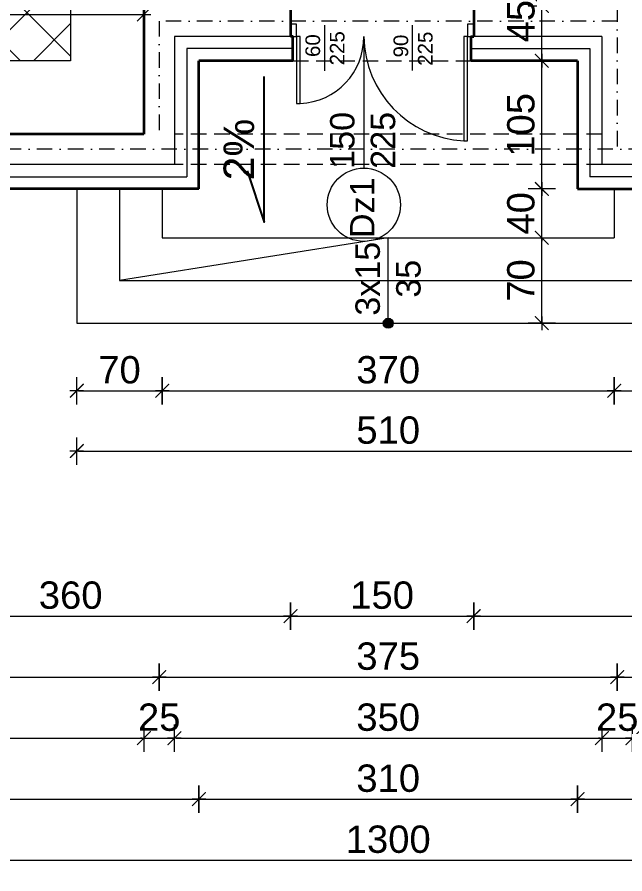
# Model space of a CAD drawing. Header units: millimetres. Extents: x -2481 to 45049, y -11067 to 11055.
# Drawn here: x -1532 to -1034, y 2993 to 3695 of the extents above; entities that cross this region are included whole.
import ezdxf

# ---------------------------------------------------------------- set-up
doc = ezdxf.new("R2010")
doc.units = ezdxf.units.MM
doc.linetypes.add('DASHDOT', pattern=[25.4, 12.7, -6.35, 0, -6.35])
doc.linetypes.add('DASHED', pattern=[19.05, 12.7, -6.35])
for name, color, linetype, lineweight in [('A-meble', 254, 'Continuous', 5), ('A-murowane', 3, 'Continuous', 35), ('A-osie', 7, 'DASHDOT', 5), ('A-pod', 6, 'DASHED', 15), ('A-schody', 2, 'Continuous', 5), ('A-stolarka', 1, 'Continuous', 5), ('A-w.ocieplenie', 4, 'BATTING', 5), ('A-wykończenie', 4, 'Continuous', 5), ('A17_OPIS_WARSTW', 22, 'Continuous', 9), ('B-opis', 7, 'Continuous', 0)]:
    doc.layers.add(name, color=color, linetype=linetype, lineweight=lineweight)
doc.styles.get("Standard").update_dxf_attribs({"font": 'arial.ttf'})
doc.linetypes.add('BATTING', pattern='A,0.00254,-2.54,[134,ltypeshp.shx,S=2.54,R=0,X=-2.54,Y=0],-5.08,[134,ltypeshp.shx,S=2.54,R=180,X=2.54,Y=0],-2.54', length=10.16254)
doc.dimstyles.new('PM-100', dxfattribs={"dimscale": 2.8, "dimtxt": 8, "dimasz": 0.5, "dimexe": 0, "dimexo": 0, "dimgap": 2, "dimtad": 1, "dimdec": 1, "dimrnd": 0.1, "dimzin": 13, "dimdsep": 46, "dimtxsty": 'Standard', "dimblk": 'Q', "dimcen": 0, "dimse1": 1, "dimse2": 1, "dimclrd": 256, "dimclre": 251, "dimclrt": 41, "dimadec": 1, "dimazin": 0, "dimtfac": 1, "dimtdec": 1, "dimtix": 1, "dimtmove": 1, "dimatfit": 0, "dimldrblk": 'NONE', "dimfxl": 1, "dimtolj": 1, "dimtzin": 13, "dimlwd": -1, "dimlwe": 0, "dimarcsym": 0})

# ---------------------------------------------------------------- blocks, each defined once
blk = doc.blocks.new('Q')
for p, q in [((0, 8), (0, -8)), ((-4, 0), (4, 0))]:
    blk.add_line(p, q)
at = {"const_width": 0.7}
blk.add_lwpolyline([(4, 4), (-4, -4)], dxfattribs=at)
blk = doc.blocks.new('*D75')
at = {"layer": 'A17_OPIS_WARSTW', "transparency": 16777216}
blk.add_line((-1666.45, 3203.97), (-1309.25, 3203.97), dxfattribs=at)
at = {"layer": 'Defpoints', "color": 0, "transparency": 16777216}
for p in [(-1307.85, 3691.47), (-1667.85, 3586.47), (-1307.85, 3203.97)]:
    blk.add_point(p, dxfattribs=at)
at = {"layer": 'A17_OPIS_WARSTW', "transparency": 16777216, "xscale": 1.4, "yscale": 1.4, "zscale": 1.4, "rotation": 180}
blk.add_blockref('Q', (-1667.85, 3203.97), dxfattribs=at)
at = {"layer": 'A17_OPIS_WARSTW', "transparency": 16777216, "xscale": 1.4, "yscale": 1.4, "zscale": 1.4}
blk.add_blockref('Q', (-1307.85, 3203.97), dxfattribs=at)
at = {"layer": 'A17_OPIS_WARSTW', "color": 41, "transparency": 16777216, "insert": (-1487.85, 3221.02), "char_height": 22.4, "attachment_point": 5}
blk.add_mtext('\\A1;360', dxfattribs=at)
blk = doc.blocks.new('_None')
blk = doc.blocks.new('*D88')
at = {"layer": 'A17_OPIS_WARSTW', "transparency": 16777216}
blk.add_line((-1411.45, 3388.63), (-1044.25, 3388.63), dxfattribs=at)
at = {"layer": 'Defpoints', "color": 0, "transparency": 16777216}
for p in [(-1412.85, 3513.97), (-1042.85, 3513.97), (-1042.85, 3388.63)]:
    blk.add_point(p, dxfattribs=at)
at = {"layer": 'A17_OPIS_WARSTW', "transparency": 16777216, "xscale": 1.4, "yscale": 1.4, "zscale": 1.4, "rotation": 180}
blk.add_blockref('Q', (-1412.85, 3388.63), dxfattribs=at)
at = {"layer": 'A17_OPIS_WARSTW', "transparency": 16777216, "xscale": 1.4, "yscale": 1.4, "zscale": 1.4}
blk.add_blockref('Q', (-1042.85, 3388.63), dxfattribs=at)
at = {"layer": 'A17_OPIS_WARSTW', "color": 41, "transparency": 16777216, "insert": (-1227.85, 3405.67), "char_height": 22.4, "attachment_point": 5}
blk.add_mtext('\\A1;370', dxfattribs=at)
blk = doc.blocks.new('*D92')
at = {"layer": 'A17_OPIS_WARSTW', "transparency": 16777216}
blk.add_line((-1843.95, 3153.97), (-1416.75, 3153.97), dxfattribs=at)
at = {"layer": 'Defpoints', "color": 0, "transparency": 16777216}
for p in [(-1415.35, 3598.97), (-1845.35, 3586.47), (-1415.35, 3153.97)]:
    blk.add_point(p, dxfattribs=at)
at = {"layer": 'A17_OPIS_WARSTW', "transparency": 16777216, "xscale": 1.4, "yscale": 1.4, "zscale": 1.4, "rotation": 180}
blk.add_blockref('Q', (-1845.35, 3153.97), dxfattribs=at)
at = {"layer": 'A17_OPIS_WARSTW', "transparency": 16777216, "xscale": 1.4, "yscale": 1.4, "zscale": 1.4}
blk.add_blockref('Q', (-1415.35, 3153.97), dxfattribs=at)
at = {"layer": 'A17_OPIS_WARSTW', "color": 41, "transparency": 16777216, "insert": (-1630.35, 3171.02), "char_height": 22.4, "attachment_point": 5}
blk.add_mtext('\\A1;430', dxfattribs=at)
blk = doc.blocks.new('*D104')
at = {"layer": 'A17_OPIS_WARSTW', "transparency": 16777216}
blk.add_line((-1876.45, 3053.97), (-1384.25, 3053.97), dxfattribs=at)
at = {"layer": 'Defpoints', "color": 0, "transparency": 16777216}
for p in [(-1877.85, 3553.97), (-1382.85, 3553.97), (-1382.85, 3053.97)]:
    blk.add_point(p, dxfattribs=at)
at = {"layer": 'A17_OPIS_WARSTW', "transparency": 16777216, "xscale": 1.4, "yscale": 1.4, "zscale": 1.4, "rotation": 180}
blk.add_blockref('Q', (-1877.85, 3053.97), dxfattribs=at)
at = {"layer": 'A17_OPIS_WARSTW', "transparency": 16777216, "xscale": 1.4, "yscale": 1.4, "zscale": 1.4}
blk.add_blockref('Q', (-1382.85, 3053.97), dxfattribs=at)
at = {"layer": 'A17_OPIS_WARSTW', "color": 41, "transparency": 16777216, "insert": (-1630.35, 3071.01), "char_height": 22.4, "attachment_point": 5}
blk.add_mtext('\\A1;495', dxfattribs=at)
blk = doc.blocks.new('*D109')
at = {"layer": 'A17_OPIS_WARSTW', "transparency": 16777216}
blk.add_line((-1071.45, 3053.97), (-579.25, 3053.97), dxfattribs=at)
at = {"layer": 'Defpoints', "color": 0, "transparency": 16777216}
for p in [(-1072.85, 3553.97), (-577.85, 3553.97), (-577.85, 3053.97)]:
    blk.add_point(p, dxfattribs=at)
at = {"layer": 'A17_OPIS_WARSTW', "transparency": 16777216, "xscale": 1.4, "yscale": 1.4, "zscale": 1.4, "rotation": 180}
blk.add_blockref('Q', (-1072.85, 3053.97), dxfattribs=at)
at = {"layer": 'A17_OPIS_WARSTW', "transparency": 16777216, "xscale": 1.4, "yscale": 1.4, "zscale": 1.4}
blk.add_blockref('Q', (-577.85, 3053.97), dxfattribs=at)
at = {"layer": 'A17_OPIS_WARSTW', "color": 41, "transparency": 16777216, "insert": (-825.35, 3071.01), "char_height": 22.4, "attachment_point": 5}
blk.add_mtext('\\A1;495', dxfattribs=at)
blk = doc.blocks.new('*D140')
at = {"layer": 'A17_OPIS_WARSTW', "transparency": 16777216}
blk.add_line((-1831.45, 3696.97), (-1429.25, 3696.97), dxfattribs=at)
at = {"layer": 'Defpoints', "color": 0, "transparency": 16777216}
for p in [(-1832.85, 3696.97), (-1427.85, 3696.97), (-1427.85, 3696.97)]:
    blk.add_point(p, dxfattribs=at)
at = {"layer": 'A17_OPIS_WARSTW', "transparency": 16777216, "xscale": 1.4, "yscale": 1.4, "zscale": 1.4, "rotation": 180}
blk.add_blockref('Q', (-1832.85, 3696.97), dxfattribs=at)
at = {"layer": 'A17_OPIS_WARSTW', "transparency": 16777216, "xscale": 1.4, "yscale": 1.4, "zscale": 1.4}
blk.add_blockref('Q', (-1427.85, 3696.97), dxfattribs=at)
at = {"layer": 'A17_OPIS_WARSTW', "color": 41, "transparency": 16777216, "insert": (-1630.35, 3714.01), "char_height": 22.4, "attachment_point": 5}
blk.add_mtext('\\A1;405', dxfattribs=at)
blk = doc.blocks.new('*D55')
at = {"layer": 'A17_OPIS_WARSTW', "transparency": 16777216}
blk.add_line((-1102.11, 3445.37), (-1102.11, 3512.57), dxfattribs=at)
at = {"layer": 'Defpoints', "color": 0, "transparency": 16777216}
for p in [(-1102.11, 3513.97), (-1102.11, 3513.97), (-1102.11, 3443.97)]:
    blk.add_point(p, dxfattribs=at)
at = {"layer": 'A17_OPIS_WARSTW', "transparency": 16777216, "xscale": 1.4, "yscale": 1.4, "zscale": 1.4}
for p, rotation in [((-1102.11, 3513.97), 90), ((-1102.11, 3443.97), 270)]:
    blk.add_blockref('Q', p, dxfattribs=dict(at, rotation=rotation))
at = {"layer": 'A17_OPIS_WARSTW', "color": 41, "transparency": 16777216, "insert": (-1119.14, 3478.97), "char_height": 22.4, "attachment_point": 5, "rotation": 90}
blk.add_mtext('\\A1;70', dxfattribs=at)
blk = doc.blocks.new('*D147')
at = {"layer": 'A17_OPIS_WARSTW', "transparency": 16777216}
blk.add_line((-1481.45, 3388.63), (-1414.25, 3388.63), dxfattribs=at)
at = {"layer": 'Defpoints', "color": 0, "transparency": 16777216}
for p in [(-1412.85, 3513.97), (-1482.85, 3443.97), (-1412.85, 3388.63)]:
    blk.add_point(p, dxfattribs=at)
at = {"layer": 'A17_OPIS_WARSTW', "transparency": 16777216, "xscale": 1.4, "yscale": 1.4, "zscale": 1.4, "rotation": 180}
blk.add_blockref('Q', (-1482.85, 3388.63), dxfattribs=at)
at = {"layer": 'A17_OPIS_WARSTW', "transparency": 16777216, "xscale": 1.4, "yscale": 1.4, "zscale": 1.4}
blk.add_blockref('Q', (-1412.85, 3388.63), dxfattribs=at)
at = {"layer": 'A17_OPIS_WARSTW', "color": 41, "transparency": 16777216, "insert": (-1447.85, 3405.66), "char_height": 22.4, "attachment_point": 5}
blk.add_mtext('\\A1;70', dxfattribs=at)
blk = doc.blocks.new('*D148')
at = {"layer": 'A17_OPIS_WARSTW', "transparency": 16777216}
blk.add_line((-1481.45, 3339.2), (-974.25, 3339.2), dxfattribs=at)
at = {"layer": 'Defpoints', "color": 0, "transparency": 16777216}
for p in [(-1482.85, 3443.97), (-972.85, 3443.97), (-972.85, 3339.2)]:
    blk.add_point(p, dxfattribs=at)
at = {"layer": 'A17_OPIS_WARSTW', "transparency": 16777216, "xscale": 1.4, "yscale": 1.4, "zscale": 1.4, "rotation": 180}
blk.add_blockref('Q', (-1482.85, 3339.2), dxfattribs=at)
at = {"layer": 'A17_OPIS_WARSTW', "transparency": 16777216, "xscale": 1.4, "yscale": 1.4, "zscale": 1.4}
blk.add_blockref('Q', (-972.85, 3339.2), dxfattribs=at)
at = {"layer": 'A17_OPIS_WARSTW', "color": 41, "transparency": 16777216, "insert": (-1227.85, 3356.24), "char_height": 22.4, "attachment_point": 5}
blk.add_mtext('\\A1;510', dxfattribs=at)
blk = doc.blocks.new('*D56')
at = {"layer": 'A17_OPIS_WARSTW', "transparency": 16777216}
for p, q in [((-1102.11, 3555.37), (-1102.11, 3556.77)), ((-1102.11, 3513.97), (-1102.11, 3553.97)), ((-1102.11, 3512.57), (-1102.11, 3511.17))]:
    blk.add_line(p, q, dxfattribs=at)
at = {"layer": 'Defpoints', "color": 0, "transparency": 16777216}
for p in [(-1102.11, 3553.97), (-1059.22, 3553.97), (-1102.11, 3513.97)]:
    blk.add_point(p, dxfattribs=at)
at = {"layer": 'A17_OPIS_WARSTW', "transparency": 16777216, "xscale": 1.4, "yscale": 1.4, "zscale": 1.4}
for p, rotation in [((-1102.11, 3553.97), 270), ((-1102.11, 3513.97), 90)]:
    blk.add_blockref('Q', p, dxfattribs=dict(at, rotation=rotation))
at = {"layer": 'A17_OPIS_WARSTW', "color": 41, "transparency": 16777216, "insert": (-1119.14, 3533.97), "char_height": 22.4, "attachment_point": 5, "rotation": 90}
blk.add_mtext('\\A1;40', dxfattribs=at)
blk = doc.blocks.new('*D149')
at = {"layer": 'A17_OPIS_WARSTW', "transparency": 16777216}
blk.add_line((-1041.45, 3388.63), (-974.25, 3388.63), dxfattribs=at)
at = {"layer": 'Defpoints', "color": 0, "transparency": 16777216}
for p in [(-1042.85, 3513.97), (-972.85, 3443.97), (-972.85, 3388.63)]:
    blk.add_point(p, dxfattribs=at)
at = {"layer": 'A17_OPIS_WARSTW', "transparency": 16777216, "xscale": 1.4, "yscale": 1.4, "zscale": 1.4, "rotation": 180}
blk.add_blockref('Q', (-1042.85, 3388.63), dxfattribs=at)
at = {"layer": 'A17_OPIS_WARSTW', "transparency": 16777216, "xscale": 1.4, "yscale": 1.4, "zscale": 1.4}
blk.add_blockref('Q', (-972.85, 3388.63), dxfattribs=at)
at = {"layer": 'A17_OPIS_WARSTW', "color": 41, "transparency": 16777216, "insert": (-1007.85, 3405.66), "char_height": 22.4, "attachment_point": 5}
blk.add_mtext('\\A1;70', dxfattribs=at)
blk = doc.blocks.new('*D58')
at = {"layer": 'A17_OPIS_WARSTW', "transparency": 16777216}
blk.add_line((-1102.11, 3555.37), (-1102.11, 3657.57), dxfattribs=at)
at = {"layer": 'Defpoints', "color": 0, "transparency": 16777216}
for p in [(-1102.11, 3658.97), (-1059.22, 3658.97), (-1059.22, 3553.97)]:
    blk.add_point(p, dxfattribs=at)
at = {"layer": 'A17_OPIS_WARSTW', "transparency": 16777216, "xscale": 1.4, "yscale": 1.4, "zscale": 1.4}
for p, rotation in [((-1102.11, 3658.97), 90), ((-1102.11, 3553.97), 270)]:
    blk.add_blockref('Q', p, dxfattribs=dict(at, rotation=rotation))
at = {"layer": 'A17_OPIS_WARSTW', "color": 41, "transparency": 16777216, "insert": (-1119.14, 3606.47), "char_height": 22.4, "attachment_point": 5, "rotation": 90}
blk.add_mtext('\\A1;105', dxfattribs=at)
blk = doc.blocks.new('*D59')
at = {"layer": 'A17_OPIS_WARSTW', "transparency": 16777216}
blk.add_line((-1102.11, 3660.37), (-1102.11, 3702.57), dxfattribs=at)
at = {"layer": 'Defpoints', "color": 0, "transparency": 16777216}
for p in [(-1102.11, 3703.97), (-1102.11, 3703.97), (-1059.22, 3658.97)]:
    blk.add_point(p, dxfattribs=at)
at = {"layer": 'A17_OPIS_WARSTW', "transparency": 16777216, "xscale": 1.4, "yscale": 1.4, "zscale": 1.4}
for p, rotation in [((-1102.11, 3703.97), 90), ((-1102.11, 3658.97), 270)]:
    blk.add_blockref('Q', p, dxfattribs=dict(at, rotation=rotation))
at = {"layer": 'A17_OPIS_WARSTW', "color": 41, "transparency": 16777216, "insert": (-1119.1, 3691.47), "char_height": 22.4, "attachment_point": 5, "rotation": 90}
blk.add_mtext('\\A1;45', dxfattribs=at)
blk = doc.blocks.new('*D160')
at = {"layer": 'A17_OPIS_WARSTW', "transparency": 16777216}
blk.add_line((-1413.95, 3153.97), (-1041.75, 3153.97), dxfattribs=at)
at = {"layer": 'Defpoints', "color": 0, "transparency": 16777216}
for p in [(-1415.35, 3598.97), (-1040.35, 3586.47), (-1040.35, 3153.97)]:
    blk.add_point(p, dxfattribs=at)
at = {"layer": 'A17_OPIS_WARSTW', "transparency": 16777216, "xscale": 1.4, "yscale": 1.4, "zscale": 1.4, "rotation": 180}
blk.add_blockref('Q', (-1415.35, 3153.97), dxfattribs=at)
at = {"layer": 'A17_OPIS_WARSTW', "transparency": 16777216, "xscale": 1.4, "yscale": 1.4, "zscale": 1.4}
blk.add_blockref('Q', (-1040.35, 3153.97), dxfattribs=at)
at = {"layer": 'A17_OPIS_WARSTW', "color": 41, "transparency": 16777216, "insert": (-1227.85, 3171.02), "char_height": 22.4, "attachment_point": 5}
blk.add_mtext('\\A1;375', dxfattribs=at)
blk = doc.blocks.new('*D165')
at = {"layer": 'A17_OPIS_WARSTW', "transparency": 16777216}
blk.add_line((-1156.45, 3203.97), (-789.25, 3203.97), dxfattribs=at)
at = {"layer": 'Defpoints', "color": 0, "transparency": 16777216}
for p in [(-1157.85, 3691.47), (-787.85, 3586.47), (-787.85, 3203.97)]:
    blk.add_point(p, dxfattribs=at)
at = {"layer": 'A17_OPIS_WARSTW', "transparency": 16777216, "xscale": 1.4, "yscale": 1.4, "zscale": 1.4, "rotation": 180}
blk.add_blockref('Q', (-1157.85, 3203.97), dxfattribs=at)
at = {"layer": 'A17_OPIS_WARSTW', "transparency": 16777216, "xscale": 1.4, "yscale": 1.4, "zscale": 1.4}
blk.add_blockref('Q', (-787.85, 3203.97), dxfattribs=at)
at = {"layer": 'A17_OPIS_WARSTW', "color": 41, "transparency": 16777216, "insert": (-972.85, 3221.02), "char_height": 22.4, "attachment_point": 5}
blk.add_mtext('\\A1;370', dxfattribs=at)
blk = doc.blocks.new('*D167')
at = {"layer": 'A17_OPIS_WARSTW', "transparency": 16777216}
blk.add_line((-1306.45, 3203.97), (-1159.25, 3203.97), dxfattribs=at)
at = {"layer": 'Defpoints', "color": 0, "transparency": 16777216}
for p in [(-1307.85, 3691.47), (-1157.85, 3691.47), (-1157.85, 3203.97)]:
    blk.add_point(p, dxfattribs=at)
at = {"layer": 'A17_OPIS_WARSTW', "transparency": 16777216, "xscale": 1.4, "yscale": 1.4, "zscale": 1.4, "rotation": 180}
blk.add_blockref('Q', (-1307.85, 3203.97), dxfattribs=at)
at = {"layer": 'A17_OPIS_WARSTW', "transparency": 16777216, "xscale": 1.4, "yscale": 1.4, "zscale": 1.4}
blk.add_blockref('Q', (-1157.85, 3203.97), dxfattribs=at)
at = {"layer": 'A17_OPIS_WARSTW', "color": 41, "transparency": 16777216, "insert": (-1232.85, 3221.01), "char_height": 22.4, "attachment_point": 5}
blk.add_mtext('\\A1;150', dxfattribs=at)
blk = doc.blocks.new('*D173')
at = {"layer": 'A17_OPIS_WARSTW', "transparency": 16777216}
for p, q in [((-1429.25, 3103.97), (-1430.65, 3103.97)), ((-1427.85, 3103.97), (-1402.85, 3103.97)), ((-1401.45, 3103.97), (-1400.05, 3103.97))]:
    blk.add_line(p, q, dxfattribs=at)
at = {"layer": 'Defpoints', "color": 0, "transparency": 16777216}
for p in [(-1427.85, 3598.97), (-1402.85, 3573.97), (-1402.85, 3103.97)]:
    blk.add_point(p, dxfattribs=at)
at = {"layer": 'A17_OPIS_WARSTW', "transparency": 16777216, "xscale": 1.4, "yscale": 1.4, "zscale": 1.4}
blk.add_blockref('Q', (-1427.85, 3103.97), dxfattribs=at)
at = {"layer": 'A17_OPIS_WARSTW', "transparency": 16777216, "xscale": 1.4, "yscale": 1.4, "zscale": 1.4, "rotation": 180}
blk.add_blockref('Q', (-1402.85, 3103.97), dxfattribs=at)
at = {"layer": 'A17_OPIS_WARSTW', "color": 41, "transparency": 16777216, "insert": (-1415.35, 3121.01), "char_height": 22.4, "attachment_point": 5}
blk.add_mtext('\\A1;25', dxfattribs=at)
blk = doc.blocks.new('*D174')
at = {"layer": 'A17_OPIS_WARSTW', "transparency": 16777216}
blk.add_line((-1401.45, 3103.97), (-1054.25, 3103.97), dxfattribs=at)
at = {"layer": 'Defpoints', "color": 0, "transparency": 16777216}
for p in [(-1402.85, 3573.97), (-1052.85, 3573.97), (-1052.85, 3103.97)]:
    blk.add_point(p, dxfattribs=at)
at = {"layer": 'A17_OPIS_WARSTW', "transparency": 16777216, "xscale": 1.4, "yscale": 1.4, "zscale": 1.4, "rotation": 180}
blk.add_blockref('Q', (-1402.85, 3103.97), dxfattribs=at)
at = {"layer": 'A17_OPIS_WARSTW', "transparency": 16777216, "xscale": 1.4, "yscale": 1.4, "zscale": 1.4}
blk.add_blockref('Q', (-1052.85, 3103.97), dxfattribs=at)
at = {"layer": 'A17_OPIS_WARSTW', "color": 41, "transparency": 16777216, "insert": (-1227.85, 3121.02), "char_height": 22.4, "attachment_point": 5}
blk.add_mtext('\\A1;350', dxfattribs=at)
blk = doc.blocks.new('*D175')
at = {"layer": 'A17_OPIS_WARSTW', "transparency": 16777216}
blk.add_line((-1831.45, 3103.97), (-1429.25, 3103.97), dxfattribs=at)
at = {"layer": 'Defpoints', "color": 0, "transparency": 16777216}
for p in [(-1832.85, 3671.97), (-1427.85, 3598.97), (-1427.85, 3103.97)]:
    blk.add_point(p, dxfattribs=at)
at = {"layer": 'A17_OPIS_WARSTW', "transparency": 16777216, "xscale": 1.4, "yscale": 1.4, "zscale": 1.4, "rotation": 180}
blk.add_blockref('Q', (-1832.85, 3103.97), dxfattribs=at)
at = {"layer": 'A17_OPIS_WARSTW', "transparency": 16777216, "xscale": 1.4, "yscale": 1.4, "zscale": 1.4}
blk.add_blockref('Q', (-1427.85, 3103.97), dxfattribs=at)
at = {"layer": 'A17_OPIS_WARSTW', "color": 41, "transparency": 16777216, "insert": (-1630.35, 3121.01), "char_height": 22.4, "attachment_point": 5}
blk.add_mtext('\\A1;405', dxfattribs=at)
blk = doc.blocks.new('*D176')
at = {"layer": 'A17_OPIS_WARSTW', "transparency": 16777216}
blk.add_line((-1038.95, 3153.97), (-611.75, 3153.97), dxfattribs=at)
at = {"layer": 'Defpoints', "color": 0, "transparency": 16777216}
for p in [(-1040.35, 3586.47), (-610.35, 3586.47), (-610.35, 3153.97)]:
    blk.add_point(p, dxfattribs=at)
at = {"layer": 'A17_OPIS_WARSTW', "transparency": 16777216, "xscale": 1.4, "yscale": 1.4, "zscale": 1.4, "rotation": 180}
blk.add_blockref('Q', (-1040.35, 3153.97), dxfattribs=at)
at = {"layer": 'A17_OPIS_WARSTW', "transparency": 16777216, "xscale": 1.4, "yscale": 1.4, "zscale": 1.4}
blk.add_blockref('Q', (-610.35, 3153.97), dxfattribs=at)
at = {"layer": 'A17_OPIS_WARSTW', "color": 41, "transparency": 16777216, "insert": (-825.35, 3171.02), "char_height": 22.4, "attachment_point": 5}
blk.add_mtext('\\A1;430', dxfattribs=at)
blk = doc.blocks.new('*D178')
at = {"layer": 'A17_OPIS_WARSTW', "transparency": 16777216}
for p, q in [((-1054.25, 3103.97), (-1055.65, 3103.97)), ((-1052.85, 3103.97), (-1027.85, 3103.97)), ((-1026.45, 3103.97), (-1025.05, 3103.97))]:
    blk.add_line(p, q, dxfattribs=at)
at = {"layer": 'Defpoints', "color": 0, "transparency": 16777216}
for p in [(-1027.85, 3598.97), (-1052.85, 3573.97), (-1027.85, 3103.97)]:
    blk.add_point(p, dxfattribs=at)
at = {"layer": 'A17_OPIS_WARSTW', "transparency": 16777216, "xscale": 1.4, "yscale": 1.4, "zscale": 1.4}
blk.add_blockref('Q', (-1052.85, 3103.97), dxfattribs=at)
at = {"layer": 'A17_OPIS_WARSTW', "transparency": 16777216, "xscale": 1.4, "yscale": 1.4, "zscale": 1.4, "rotation": 180}
blk.add_blockref('Q', (-1027.85, 3103.97), dxfattribs=at)
at = {"layer": 'A17_OPIS_WARSTW', "color": 41, "transparency": 16777216, "insert": (-1040.35, 3121.01), "char_height": 22.4, "attachment_point": 5}
blk.add_mtext('\\A1;25', dxfattribs=at)
blk = doc.blocks.new('*D180')
at = {"layer": 'A17_OPIS_WARSTW', "transparency": 16777216}
blk.add_line((-1381.45, 3053.97), (-1074.25, 3053.97), dxfattribs=at)
at = {"layer": 'Defpoints', "color": 0, "transparency": 16777216}
for p in [(-1382.85, 3553.97), (-1072.85, 3553.97), (-1072.85, 3053.97)]:
    blk.add_point(p, dxfattribs=at)
at = {"layer": 'A17_OPIS_WARSTW', "transparency": 16777216, "xscale": 1.4, "yscale": 1.4, "zscale": 1.4, "rotation": 180}
blk.add_blockref('Q', (-1382.85, 3053.97), dxfattribs=at)
at = {"layer": 'A17_OPIS_WARSTW', "transparency": 16777216, "xscale": 1.4, "yscale": 1.4, "zscale": 1.4}
blk.add_blockref('Q', (-1072.85, 3053.97), dxfattribs=at)
at = {"layer": 'A17_OPIS_WARSTW', "color": 41, "transparency": 16777216, "insert": (-1227.85, 3071.02), "char_height": 22.4, "attachment_point": 5}
blk.add_mtext('\\A1;310', dxfattribs=at)
blk = doc.blocks.new('*D182')
at = {"layer": 'A17_OPIS_WARSTW', "transparency": 16777216}
blk.add_line((-1876.45, 3003.97), (-579.25, 3003.97), dxfattribs=at)
at = {"layer": 'Defpoints', "color": 0, "transparency": 16777216}
for p in [(-1877.85, 3553.97), (-577.85, 3553.97), (-577.85, 3003.97)]:
    blk.add_point(p, dxfattribs=at)
at = {"layer": 'A17_OPIS_WARSTW', "transparency": 16777216, "xscale": 1.4, "yscale": 1.4, "zscale": 1.4, "rotation": 180}
blk.add_blockref('Q', (-1877.85, 3003.97), dxfattribs=at)
at = {"layer": 'A17_OPIS_WARSTW', "transparency": 16777216, "xscale": 1.4, "yscale": 1.4, "zscale": 1.4}
blk.add_blockref('Q', (-577.85, 3003.97), dxfattribs=at)
at = {"layer": 'A17_OPIS_WARSTW', "color": 41, "transparency": 16777216, "insert": (-1227.85, 3021.02), "char_height": 22.4, "attachment_point": 5}
blk.add_mtext('\\A1;1300', dxfattribs=at)

msp = doc.modelspace()

# ---------------------------------------------------------------- hatches: boundary and pattern name
at = {"layer": 'A-meble'}
h = msp.add_hatch(dxfattribs=at)
h.set_pattern_fill('NET', color=256, scale=10, angle=45)
h.set_pattern_definition([(45, (-4936.177, 600.305), (-22.45064, 22.45064), []), (135, (-4936.177, 600.305), (-22.45064, -22.45064), [])])
h.paths.add_polyline_path([(-1772.85, 3866.97), (-1492.85, 3866.97), (-1492.85, 3794.97), (-1487.85, 3794.97), (-1487.85, 3658.97), (-1772.85, 3658.97)])
edge = h.paths.add_edge_path(flags=16)
edge.add_line((-1632.85, 3866.97), (-1492.85, 3866.97))
at = {"layer": 'A-schody', "ltscale": 0.8}
h = msp.add_hatch(color=256, dxfattribs=at)
h.dxf.hatch_style = 1
edge = h.paths.add_edge_path()
edge.add_arc((-1227.85, 3443.97), 4.09, 0, 360)

# ---------------------------------------------------------------- linework, layer by layer
msp.add_lwpolyline([(-1343.39, 3568.75), (-1329.32, 3526.62), (-1329.32, 3646.24)])
at = {"layer": 'A-meble'}
for p, q in [((-1487.85, 3854.97), (-1487.85, 3658.97)), ((-1487.85, 3658.97), (-1772.85, 3658.97))]:
    msp.add_line(p, q, dxfattribs=at)
at = {"layer": 'A-murowane'}
for p, q in [((-1427.85, 3854.97), (-1427.85, 3598.97)), ((-1307.85, 3703.97), (-1307.85, 3678.97)), ((-1157.85, 3703.97), (-1157.85, 3678.97)), ((-1305.85, 3658.97), (-1382.85, 3658.97)), ((-1382.85, 3553.97), (-1382.85, 3658.97)), ((-1072.85, 3658.97), (-1159.85, 3658.97)), ((-1072.85, 3658.97), (-1072.85, 3553.97)), ((-1427.85, 3598.97), (-1667.85, 3598.97)), ((-1382.85, 3553.97), (-1669.85, 3553.97)), ((-1072.85, 3553.97), (-785.85, 3553.97))]:
    msp.add_line(p, q, dxfattribs=at)
for points in [[(-1305.85, 3658.97), (-1305.85, 3678.97), (-1307.85, 3678.97)], [(-1159.85, 3658.97), (-1159.85, 3678.97), (-1157.85, 3678.97)]]:
    msp.add_lwpolyline(points, dxfattribs=at)
at = {"layer": 'A-osie'}
for p, q in [((-1040.35, 4621.47), (-1040.35, 3586.47)), ((-1415.35, 3691.47), (-1415.35, 3598.97)), ((-1040.35, 3691.47), (-1415.35, 3691.47)), ((-610.35, 3586.47), (-1845.35, 3586.47))]:
    msp.add_line(p, q, dxfattribs=at)
at = {"layer": 'A-pod'}
for p, q in [((-1305.85, 3658.97), (-1159.85, 3658.97)), ((-1052.85, 3598.97), (-1402.85, 3598.97)), ((-1052.85, 3573.97), (-1402.85, 3573.97))]:
    msp.add_line(p, q, dxfattribs=at)
at = {"layer": 'A-schody'}
for p, q in [((-1482.85, 3553.97), (-1482.85, 3443.97)), ((-1447.85, 3553.97), (-1447.85, 3478.97)), ((-1412.85, 3553.97), (-1412.85, 3513.97)), ((-1042.85, 3553.97), (-1042.85, 3513.97)), ((-1227.85, 3513.97), (-1447.85, 3478.97)), ((-1412.85, 3513.97), (-1042.85, 3513.97)), ((-1227.85, 3443.97), (-1227.85, 3513.97)), ((-1447.85, 3478.97), (-1007.85, 3478.97)), ((-1482.85, 3443.97), (-972.85, 3443.97))]:
    msp.add_line(p, q, dxfattribs=at)
at = {"layer": 'A-schody', "ltscale": 0.8}
msp.add_circle((-1227.85, 3443.97), 4.09, dxfattribs=at)
at = {"layer": 'A-stolarka'}
msp.add_line((-1247.85, 3678.97), (-1247.85, 3634.05), dxfattribs=at)
for points in [[(-1302.85, 3688.97), (-1307.85, 3688.97), (-1307.85, 3678.97), (-1302.85, 3678.97)], [(-1157.85, 3688.97), (-1162.85, 3688.97), (-1162.85, 3678.97), (-1157.85, 3678.97)], [(-1299.85, 3678.97), (-1302.85, 3678.97), (-1302.85, 3623.99), (-1299.85, 3623.99)], [(-1162.85, 3678.97), (-1165.85, 3678.97), (-1165.85, 3593.29), (-1162.85, 3593.29)]]:
    msp.add_lwpolyline(points, close=True, dxfattribs=at)
for centre, radius, start, end in [((-1302.12, 3678.21), 54.27, 272.38942, 0.8013), ((-1160.82, 3680.19), 87.04, 180.80306, 266.68451)]:
    msp.add_arc(centre, radius, start, end, dxfattribs=at)
at = {"layer": 'A-w.ocieplenie'}
for p, q in [((-1305.85, 3668.97), (-1392.85, 3668.97)), ((-1392.85, 3668.97), (-1392.85, 3563.97)), ((-1159.85, 3668.97), (-1062.85, 3668.97)), ((-1062.85, 3668.97), (-1062.85, 3563.97)), ((-1669.85, 3563.97), (-1392.85, 3563.97)), ((-785.85, 3563.97), (-1062.85, 3563.97))]:
    msp.add_line(p, q, dxfattribs=at)
at = {"layer": 'A-wykończenie'}
for p, q in [((-1402.85, 3678.97), (-1402.85, 3573.97)), ((-1307.85, 3678.97), (-1402.85, 3678.97)), ((-1052.85, 3678.97), (-1157.85, 3678.97)), ((-1052.85, 3678.97), (-1052.85, 3573.97)), ((-1402.85, 3573.97), (-1667.85, 3573.97)), ((-812.85, 3573.97), (-1052.85, 3573.97))]:
    msp.add_line(p, q, dxfattribs=at)
at = {"layer": 'B-opis'}
for p, q in [((-1279.77, 3650.72), (-1279.77, 3688.09)), ((-1207.88, 3651.07), (-1207.88, 3688.09)), ((-1247.85, 3674.55), (-1247.85, 3571.02))]:
    msp.add_line(p, q, dxfattribs=at)
msp.add_circle((-1247.85, 3541.02), 30, dxfattribs=at)

# ---------------------------------------------------------------- texts
at = {"layer": 'B-opis', "rotation": 90}
for s, insert, char_height, attachment_point in [('60\\P\\pi-6.8324;225', (-1295.65, 3662.08), 12, 1), ('90\\P\\pi-6.8324;225', (-1223.53, 3661.74), 12, 1), ('150\\P225', (-1275.47, 3617.08), 20, 3), ('2%', (-1362.66, 3611.5), 25, 3), ('Dz1', (-1259.12, 3563.38), 20, 3), ('\\pi-22.576;3x15 \\P\\pi-7.8214;35', (-1254.69, 3472.69), 20, 1)]:
    msp.add_mtext_dynamic_manual_height_columns(s, width=13.1429, gutter_width=12.5, heights=[0], dxfattribs=dict(at, insert=insert, char_height=char_height, attachment_point=attachment_point))

# ---------------------------------------------------------------- dimensions: what is measured, and where the dimension line sits
at = {"layer": 'A17_OPIS_WARSTW'}
for base, p1, p2, picture, middle in [((-1427.85, 3696.97), (-1832.85, 3696.97), (-1427.85, 3696.97), '*D140', (-1630.35, 3714.01)), ((-1307.85, 3203.97), (-1667.85, 3586.47), (-1307.85, 3691.47), '*D75', (-1487.85, 3221.02)), ((-1157.85, 3203.97), (-1307.85, 3691.47), (-1157.85, 3691.47), '*D167', (-1232.85, 3221.01)), ((-787.85, 3203.97), (-1157.85, 3691.47), (-787.85, 3586.47), '*D165', (-972.85, 3221.02)), ((-1427.85, 3103.97), (-1832.85, 3671.97), (-1427.85, 3598.97), '*D175', (-1630.35, 3121.01)), ((-1415.35, 3153.97), (-1845.35, 3586.47), (-1415.35, 3598.97), '*D92', (-1630.35, 3171.02)), ((-1402.85, 3103.97), (-1427.85, 3598.97), (-1402.85, 3573.97), '*D173', (-1415.35, 3121.01)), ((-1040.35, 3153.97), (-1415.35, 3598.97), (-1040.35, 3586.47), '*D160', (-1227.85, 3171.02)), ((-1027.85, 3103.97), (-1052.85, 3573.97), (-1027.85, 3598.97), '*D178', (-1040.35, 3121.01)), ((-610.35, 3153.97), (-1040.35, 3586.47), (-610.35, 3586.47), '*D176', (-825.35, 3171.02)), ((-1052.85, 3103.97), (-1402.85, 3573.97), (-1052.85, 3573.97), '*D174', (-1227.85, 3121.02)), ((-1382.85, 3053.97), (-1877.85, 3553.97), (-1382.85, 3553.97), '*D104', (-1630.35, 3071.01)), ((-577.85, 3003.97), (-1877.85, 3553.97), (-577.85, 3553.97), '*D182', (-1227.85, 3021.02)), ((-1072.85, 3053.97), (-1382.85, 3553.97), (-1072.85, 3553.97), '*D180', (-1227.85, 3071.02)), ((-577.85, 3053.97), (-1072.85, 3553.97), (-577.85, 3553.97), '*D109', (-825.35, 3071.01)), ((-1412.85, 3388.63), (-1482.85, 3443.97), (-1412.85, 3513.97), '*D147', (-1447.85, 3405.66)), ((-1042.85, 3388.63), (-1412.85, 3513.97), (-1042.85, 3513.97), '*D88', (-1227.85, 3405.67)), ((-972.85, 3388.63), (-1042.85, 3513.97), (-972.85, 3443.97), '*D149', (-1007.85, 3405.66)), ((-972.85, 3339.2), (-1482.85, 3443.97), (-972.85, 3443.97), '*D148', (-1227.85, 3356.24))]:
    dim = msp.add_linear_dim(base=base, p1=p1, p2=p2, dimstyle='PM-100', dxfattribs=at)
    dim.commit()
    dim.dimension.update_dxf_attribs({"geometry": picture, "text_midpoint": middle})
dim = msp.add_linear_dim(base=(-1102.11, 3703.97), p1=(-1059.22, 3658.97), p2=(-1102.11, 3703.97), angle=90, dimstyle='PM-100', dxfattribs=at)
dim.commit()
dim.dimension.update_dxf_attribs({"geometry": '*D59', "text_midpoint": (-1102.11, 3691.47), "dimtype": 160})
for base, p1, p2, picture, middle in [((-1102.11, 3658.97), (-1059.22, 3553.97), (-1059.22, 3658.97), '*D58', (-1119.14, 3606.47)), ((-1102.11, 3553.97), (-1102.11, 3513.97), (-1059.22, 3553.97), '*D56', (-1119.14, 3533.97)), ((-1102.11, 3513.97), (-1102.11, 3443.97), (-1102.11, 3513.97), '*D55', (-1119.14, 3478.97))]:
    dim = msp.add_linear_dim(base=base, p1=p1, p2=p2, angle=90, dimstyle='PM-100', dxfattribs=at)
    dim.commit()
    dim.dimension.update_dxf_attribs({"geometry": picture, "text_midpoint": middle})

doc.saveas('drawing.dxf')
